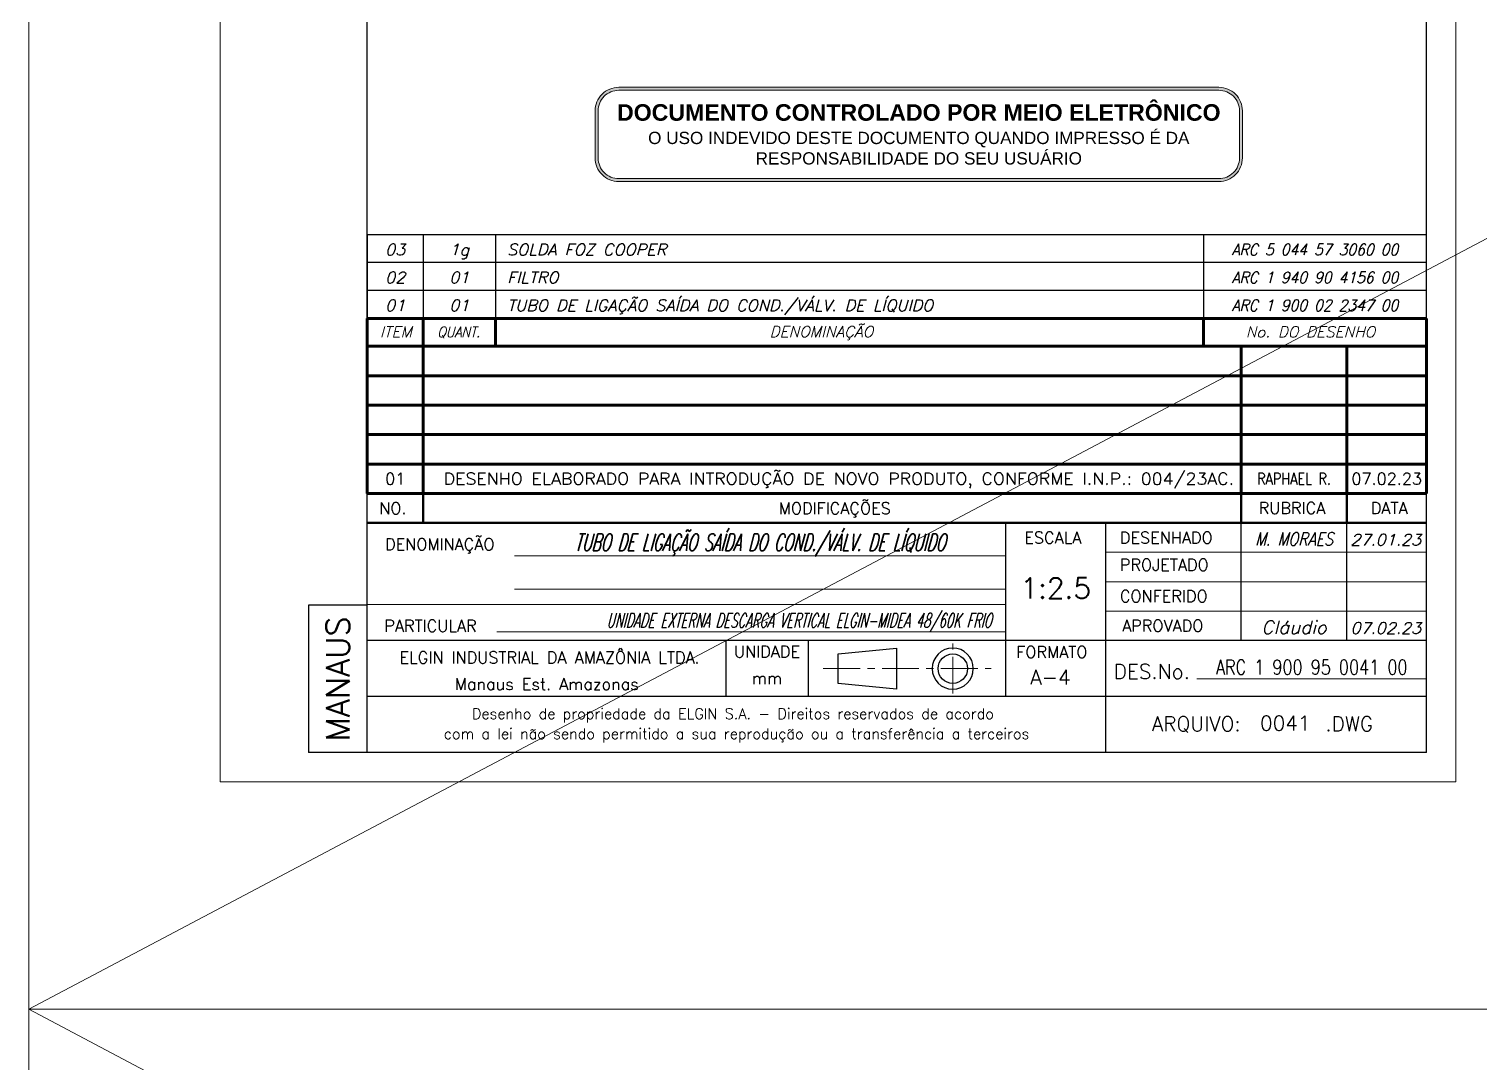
# Model space of a CAD drawing. Header units: millimetres. Extents: x -274 to 1592, y -149 to 3482.
# Drawn here: x -81 to 535, y 1859 to 2298 of the extents above; entities that cross this region are included whole.
import ezdxf
from ezdxf.enums import TextEntityAlignment as Align

# ---------------------------------------------------------------- set-up
doc = ezdxf.new("R2010")
doc.units = ezdxf.units.MM
doc.header["$LTSCALE"] = 5
doc.linetypes.add('CENTER', pattern=[2, 1.25, -0.25, 0.25, -0.25])
for name, color, linetype, lineweight in [('Carimbo', 10, 'Continuous', 15), ('Dimensão', 252, 'Continuous', 13), ('LCentro', 1, 'CENTER', 15), ('LContorno', 7, 'Continuous', 30), ('LTexto', 7, 'Continuous', 25), ('TEXTO', 3, 'Continuous', 25)]:
    doc.layers.add(name, color=color, linetype=linetype, lineweight=lineweight)
doc.styles.add('ARIAL', font='arial.ttf', dxfattribs={"height": 20})
doc.styles.add('romans', font='romans.shx', dxfattribs={"oblique": 15})

# ---------------------------------------------------------------- blocks, each defined once
blk = doc.blocks.new('Acrésc. de Desenho')
at = {"layer": 'LContorno', "color": 3, "lineweight": 60}
for p, q in [((180, 4.74), (0, 4.74)), ((0, 4.74), (0, 0)), ((9.47, 4.74), (9.47, 0)), ((21.79, 4.74), (21.79, 0)), ((142.09, 4.74), (142.09, 0)), ((180, 0), (180, 4.74)), ((0, 0), (180, 0))]:
    blk.add_line(p, q, dxfattribs=at)
at = {"layer": 'TEXTO', "style": 'romans', "oblique": 15}
for s, height, width, p in [('ITEM', 1.83, 1.035276, (4.87, 2.45)), ('QUANT.', 1.757, 0.879985, (15.53, 2.42))]:
    blk.add_text(s, height=height, dxfattribs=dict(at, width=width)).set_placement(p, align=Align.MIDDLE_CENTER)
at = {"layer": 'TEXTO', "style": 'romans', "oblique": 15, "width": 1.035276}
for s, p in [('DENOMINAÇÃO', (77.18, 2.45)), ('No. DO DESENHO', (160.3, 2.45))]:
    blk.add_text(s, height=1.8299, dxfattribs=at).set_placement(p, align=Align.MIDDLE)
blk = doc.blocks.new('Modificações1')
at = {"layer": 'LContorno', "color": 3, "lineweight": 60}
for p, q in [((180, 5), (0, 5)), ((0, 5), (0, 0)), ((9.5, 0), (9.5, 5)), ((148.5, 0), (148.5, 5)), ((166.5, 0), (166.5, 5)), ((180, 0), (180, 5)), ((180, 0), (0, 0))]:
    blk.add_line(p, q, dxfattribs=at)
at = {"layer": 'TEXTO', "style": 'romans'}
for tag, p in [('Nº', (4.75, 2.5)), ('RÚBRICA', (157.5, 2.5)), ('DATA', (173.25, 2.5))]:
    blk.add_attdef(tag, text='', height=2, dxfattribs=at).set_placement(p, align=Align.MIDDLE_CENTER)
blk.add_attdef('MODIFICAÇÕES', text='', height=2, dxfattribs=at).set_placement((12.975, 2.5), align=Align.MIDDLE_LEFT)
blk = doc.blocks.new('Acrésc. de Desenho1')
at = {"layer": 'LContorno', "color": 3}
for p, q in [((180, 4.74), (0, 4.74)), ((0, 4.74), (0, 0)), ((9.47, 4.74), (9.47, 0)), ((21.79, 4.74), (21.79, 0)), ((142.09, 4.74), (142.09, 0)), ((180, 0), (180, 4.74)), ((180, 0), (0, 0))]:
    blk.add_line(p, q, dxfattribs=at)
at = {"layer": 'TEXTO', "style": 'romans', "oblique": 15, "width": 1.035276}
for tag, p in [('ITEM', (4.74, 0.66)), ('QUANT.', (15.63, 0.66)), ('NºDESENHO', (161.04, 0.66))]:
    blk.add_attdef(tag, text='', height=1.93, dxfattribs=at).set_placement(p, align=Align.BOTTOM_CENTER)
blk.add_attdef('DENOMINAÇÃO', text='', height=1.93, dxfattribs=at).set_placement((23.75, 0.66), align=Align.BOTTOM_LEFT)
blk = doc.blocks.new('A4')
at = {"layer": 'Dimensão'}
for p, q in [((-0.01, 0), (-0.01, 297)), ((209.99, 297), (-0.01, 297)), ((209.99, 0), (209.99, 297)), ((2.49, 148.5), (22.49, 148.5)), ((133.49, 38.38), (49.99, 38.38)), ((150.49, 39), (204.99, 39)), ((191.49, 39), (173.49, 39)), ((133.49, 32.75), (49.99, 32.75)), ((150.49, 34), (204.99, 34)), ((133.49, 30.12), (24.99, 30.12)), ((150.49, 29), (204.99, 29)), ((133.49, 25.5), (46.99, 25.5)), ((204.99, 17.5), (165.99, 17.5)), ((209.99, 0), (-0.01, 0))]:
    blk.add_line(p, q, dxfattribs=at)
at = {"layer": 'LCentro'}
for p, q in [((124.49, 15), (124.49, 23.5)), ((102.49, 19.25), (130.99, 19.25))]:
    blk.add_line(p, q, dxfattribs=at)
at = {"layer": 'LContorno', "color": 3}
for p, q in [((24.99, 5), (24.99, 292)), ((204.99, 292), (24.99, 292)), ((204.99, 5), (204.99, 292)), ((133.49, 14.5), (133.49, 44)), ((150.49, 5), (150.49, 44)), ((173.49, 24), (173.49, 44)), ((191.49, 24), (191.49, 44)), ((14.99, 30), (14.99, 5)), ((24.99, 30), (14.99, 30)), ((204.99, 24), (24.99, 24)), ((85.99, 14.5), (85.99, 24)), ((99.99, 14.5), (99.99, 24)), ((204.99, 14.5), (24.99, 14.5)), ((204.99, 5), (14.99, 5))]:
    blk.add_line(p, q, dxfattribs=at)
at = {"layer": 'LContorno', "color": 3, "lineweight": 50}
for p, q in [((204.99, 49), (24.99, 49)), ((34.49, 44), (34.49, 49)), ((173.49, 44), (173.49, 49)), ((191.49, 44), (191.49, 49)), ((204.99, 44), (24.99, 44))]:
    blk.add_line(p, q, dxfattribs=at)
at = {"layer": 'LContorno'}
for p, q in [((104.99, 21.75), (114.94, 22.74)), ((114.94, 22.74), (114.94, 15.74)), ((104.99, 19.25), (104.99, 21.75)), ((104.99, 16.74), (104.99, 19.24)), ((114.94, 15.74), (104.99, 16.74))]:
    blk.add_line(p, q, dxfattribs=at)
for major_axis, start_param, end_param in [((2.47, 2.47), 5.497787, 11.780972), ((-1.77, 1.77), 3.926991, 10.210176)]:
    blk.add_ellipse((124.49, 19.25), major_axis=major_axis, ratio=1, start_param=start_param, end_param=end_param, dxfattribs=at)
at = {"layer": 'LContorno', "style": 'romans'}
blk.add_text('MANAUS', height=4, rotation=90, dxfattribs=at).set_placement((19.99, 17.5), align=Align.MIDDLE)
blk.add_text('A-4', height=2.5, dxfattribs=at).set_placement((137.67, 15.78), align=Align.BOTTOM_LEFT)
at = {"layer": 'LContorno', "style": 'romans', "oblique": 15, "width": 2.742105}
blk.add_attdef('DENOMINAÇÃO', text='', height=2.9, rotation=0.1779, dxfattribs=at).set_placement((51.25, 39.09), (132.24, 39.34), align=Align.FIT)
at = {"layer": 'LContorno', "style": 'romans', "oblique": 15}
for tag, height, width, p in [('NOME1', 2.22, 1.035276, (182.49, 39.49)), ('DATA1', 1.93, 0.9, (198.08, 39.59)), ('NOME2', 2.22, 1.035276, (182.49, 34.49)), ('DATA2', 1.93, 0.9, (198.08, 34.59)), ('NOME3', 2.22, 1.035276, (182.49, 24.49)), ('DATA3', 1.93, 0.9, (198.08, 24.59))]:
    blk.add_attdef(tag, text='', height=height, dxfattribs=dict(at, width=width)).set_placement(p, align=Align.BOTTOM_CENTER)
for tag, height, width, p, p2 in [('DENOMINAÇÃO1', 2.9, 2.574799, (51.25, 33.72), (132.24, 33.72)), ('PARTICULAR', 2.41, 4.089453, (47.62, 26.3), (132.24, 26.3))]:
    blk.add_attdef(tag, text='', height=height, dxfattribs=dict(at, width=width)).set_placement(p, p2, align=Align.FIT)
at = {"layer": 'LContorno', "style": 'romans'}
for tag, height, p in [('ESC.', 3.5, (141.99, 30.12)), ('ARQUIVO', 2.5, (181, 7.98))]:
    blk.add_attdef(tag, text='', height=height, dxfattribs=at).set_placement(p, align=Align.BOTTOM_CENTER)
at = {"layer": 'LContorno', "style": 'romans', "width": 0.85}
blk.add_attdef('NºDESENHO', text='', height=2.5, dxfattribs=at).set_placement((185.49, 17.5), align=Align.BOTTOM_CENTER)
at = {"layer": 'LTexto', "style": 'romans'}
for s, height, p in [('NO.', 2, (29.34, 45.49)), ('MODIFICAÇÕES', 2, (104.44, 45.49)), ('RUBRICA', 2, (182.14, 45.52)), ('DATA', 2, (198.66, 45.52)), ('DENOMINAÇÃO', 2, (37.31, 39.37)), ('ESCALA', 2, (141.5, 40.5)), ('PARTICULAR', 2, (35.72, 25.51)), ('DES.No.', 2.5, (158.31, 17.52)), ('ARQUIVO:       .DWG', 2.5, (177.13, 8.62))]:
    blk.add_text(s, height=height, dxfattribs=at).set_placement(p, align=Align.CENTER)
for s, p in [('DESENHADO', (152.89, 42.49)), ('PROJETADO', (152.89, 37.87)), ('CONFERIDO', (152.89, 32.55)), ('APROVADO', (153.28, 27.53))]:
    blk.add_text(s, height=2, dxfattribs=at).set_placement(p, align=Align.TOP_LEFT)
for s, height, p in [('ELGIN INDUSTRIAL DA AMAZÔNIA LTDA. ', 2, (56.66, 21.14)), ('UNIDADE', 2, (92.92, 22.13)), ('Manaus Est. Amazonas', 2, (55.49, 16.62)), ('mm', 2, (92.92, 17.61)), ('Desenho de propriedade da ELGIN S.A. - Direitos reservados de acordo ', 1.8, (87.74, 11.59)), ('com a lei não sendo permitido a sua reprodução ou a transferência a terceiros', 1.8, (87.74, 8.19))]:
    blk.add_text(s, height=height, dxfattribs=at).set_placement(p, align=Align.MIDDLE_CENTER)
blk.add_text('FORMATO', height=2, dxfattribs=at).set_placement((135.29, 20.46), align=Align.BOTTOM_LEFT)
blk = doc.blocks.new('Carimbo Cópia Controlada')
h = blk.add_hatch(color=10)
h.paths.add_polyline_path([(106, 0, 0.414214), (110, 4), (110, 12, 0.414214), (106, 16), (4, 16, 0.414214), (0, 12), (0, 4, 0.414214), (4, 0)])
h.paths.add_polyline_path([(4, 0.5, -0.414214), (0.5, 4), (0.5, 12, -0.414214), (4, 15.5), (106, 15.5, -0.414214), (109.5, 12), (109.5, 4, -0.414214), (106, 0.5)], flags=16)
h.paths.add_polyline_path([(3.02, 0.75), (106.86, 0.75), (106.86, 14.69), (3.02, 14.69)], flags=8)
at = {"layer": 'Carimbo', "color": 10}
for points in [[(4, 0), (106, 0, 0.414214), (110, 4), (110, 12, 0.414214), (106, 16), (4, 16, 0.414214), (0, 12), (0, 4, 0.414214)], [(4, 0.5), (106, 0.5, 0.414214), (109.5, 4), (109.5, 12, 0.414214), (106, 15.5), (4, 15.5, 0.414214), (0.5, 12), (0.5, 4, 0.414214)]]:
    blk.add_lwpolyline(points, format="xyb", close=True, dxfattribs=at)
at = {"layer": 'Carimbo', "color": 10, "insert": (55, 8), "char_height": 2.5, "attachment_point": 5, "style": 'ARIAL'}
blk.add_mtext('{\\fArial|b1|i0|c0|p34;\\H1.125x;\\Q0;DOCUMENTO CONTROLADO POR MEIO ELETRÔNICO\\P\\fArial|b0|i0|c0|p34;\\H0.74074x;O USO INDEVIDO DESTE DOCUMENTO QUANDO IMPRESSO É DA\\PRESPONSABILIDADE DO SEU USUÁRIO}', dxfattribs=at)
blk = doc.blocks.new('Modificações1 - AJUSTAR')
at = {"layer": 'LContorno', "color": 3, "lineweight": 60}
for p, q in [((180, 5), (0, 5)), ((0, 5), (0, 0)), ((9.5, 0), (9.5, 5)), ((148.5, 0), (148.5, 5)), ((166.5, 0), (166.5, 5)), ((180, 0), (180, 5)), ((180, 0), (0, 0))]:
    blk.add_line(p, q, dxfattribs=at)
at = {"layer": 'TEXTO', "style": 'romans'}
for tag, p in [('Nº', (4.75, 2.5)), ('RÚBRICA', (157.5, 2.5)), ('DATA', (173.25, 2.5))]:
    blk.add_attdef(tag, text='', height=2, dxfattribs=at).set_placement(p, align=Align.MIDDLE_CENTER)
blk.add_attdef('MODIFICAÇÕES', text='', height=2, dxfattribs=at).set_placement((12.97, 1.5), (147.31, 1.5), align=Align.FIT)

msp = doc.modelspace()

# ---------------------------------------------------------------- linework, layer by layer
at = {"layer": 'Dimensão'}
for p, q in [((-81.243, 1881.899), (1591.764, 2765.844)), ((1591.764, 997.955), (-81.243, 1881.899))]:
    msp.add_line(p, q, dxfattribs=at)
for points in [[(-81.243, 2765.844), (-81.243, 1881.899), (1591.764, 1881.899), (1591.764, 2765.844)], [(-81.243, 1881.899), (-81.243, 997.955), (1591.764, 997.955), (1591.764, 1881.899)]]:
    msp.add_lwpolyline(points, close=True, dxfattribs=at)

# ---------------------------------------------------------------- block references
ref = msp.add_blockref('A4', (0.026, 1978.439), dxfattribs=dict(xscale=2.5, yscale=2.5, zscale=0.625))
ref.add_attrib('DENOMINAÇÃO', 'TUBO DE LIGAÇÃO SAÍDA DO COND./VÁLV. DE LÍQUIDO', dxfattribs={"layer": 'LContorno', "height": 7.24444, "style": 'romans', "oblique": 15, "width": 0.6}).set_placement((229.375, 2074.377), align=Align.BOTTOM_CENTER)
ref.add_attrib('PARTICULAR', 'UNIDADE EXTERNA DESCARGA VERTICAL ELGIN-MIDEA 48/60K FRIO', dxfattribs={"layer": 'LContorno', "height": 6.03704, "style": 'romans', "oblique": 15, "width": 0.6}).set_placement((327.77, 2042.189), align=Align.BOTTOM_RIGHT)
ref.add_attrib('ESC.', '1:2.5', dxfattribs={"layer": 'LContorno', "height": 8.75, "style": 'romans'}).set_placement((355, 2053.752), align=Align.BOTTOM_CENTER)
ref.add_attrib('NOME1', 'M. MORAES', dxfattribs={"layer": 'LContorno', "height": 5.5541, "style": 'romans', "oblique": 15, "width": 0.8}).set_placement((456.25, 2077.158), align=Align.BOTTOM_CENTER)
ref.add_attrib('DATA1', '27.01.23', dxfattribs={"layer": 'LContorno', "height": 4.8296, "style": 'romans', "oblique": 15, "width": 1.035276}).set_placement((495.232, 2077.414), align=Align.BOTTOM_CENTER)
ref.add_attrib('NºDESENHO', 'ARC 1 900 95 0041 00', dxfattribs={"layer": 'LContorno', "height": 6.25, "style": 'romans', "width": 0.8}).set_placement((463.75, 2022.189), align=Align.BOTTOM_CENTER)
ref.add_attrib('ARQUIVO', '0041', dxfattribs={"layer": 'LContorno', "height": 6.25, "style": 'romans'}).set_placement((452.529, 1998.391), align=Align.BOTTOM_CENTER)
ref.add_attrib('NOME3', 'Cláudio', dxfattribs={"layer": 'LContorno', "height": 5.5541, "style": 'romans', "oblique": 15, "width": 1.035276}).set_placement((456.25, 2039.658), align=Align.BOTTOM_CENTER)
ref.add_attrib('DATA3', '07.02.23', dxfattribs={"layer": 'LContorno', "height": 4.8296, "style": 'romans', "oblique": 15, "width": 1.035276}).set_placement((495.232, 2039.914), align=Align.BOTTOM_CENTER)
ref = msp.add_blockref('Acrésc. de Desenho1', (62.5, 2198.961), dxfattribs=dict(xscale=2.5, yscale=2.5, zscale=2.5))
ref.add_attrib('ITEM', '03', dxfattribs={"layer": 'TEXTO', "height": 4.8296, "style": 'romans', "oblique": 15, "width": 1.035276}).set_placement((74.341, 2200.611), align=Align.BOTTOM_CENTER)
ref.add_attrib('QUANT.', '1g', dxfattribs={"layer": 'TEXTO', "height": 4.8296, "style": 'romans', "oblique": 15, "width": 1.035276}).set_placement((101.574, 2200.611), align=Align.BOTTOM_CENTER)
ref.add_attrib('DENOMINAÇÃO', 'SOLDA FOZ COOPER', dxfattribs={"layer": 'TEXTO', "height": 4.82962, "style": 'romans', "oblique": 15, "width": 1.035276}).set_placement((121.865, 2200.611), align=Align.BOTTOM_LEFT)
ref.add_attrib('NºDESENHO', 'ARC 5 044 57 3060 00', dxfattribs={"layer": 'TEXTO', "height": 4.82962, "style": 'romans', "oblique": 15, "width": 0.9}).set_placement((465.109, 2200.611), align=Align.BOTTOM_CENTER)
ref = msp.add_blockref('Acrésc. de Desenho1', (62.5, 2187.12), dxfattribs=dict(xscale=2.5, yscale=2.5, zscale=2.5))
ref.add_attrib('ITEM', '02', dxfattribs={"layer": 'TEXTO', "height": 4.8296, "style": 'romans', "oblique": 15, "width": 1.035276}).set_placement((74.341, 2188.77), align=Align.BOTTOM_CENTER)
ref.add_attrib('QUANT.', '01', dxfattribs={"layer": 'TEXTO', "height": 4.8296, "style": 'romans', "oblique": 15, "width": 1.035276}).set_placement((101.574, 2188.77), align=Align.BOTTOM_CENTER)
ref.add_attrib('DENOMINAÇÃO', 'FILTRO', dxfattribs={"layer": 'TEXTO', "height": 4.8296, "style": 'romans', "oblique": 15, "width": 1.035276}).set_placement((121.865, 2188.77), align=Align.BOTTOM_LEFT)
ref.add_attrib('NºDESENHO', 'ARC 1 940 90 4156 00', dxfattribs={"layer": 'TEXTO', "height": 4.82962, "style": 'romans', "oblique": 15, "width": 0.9}).set_placement((465.109, 2188.77), align=Align.BOTTOM_CENTER)
ref = msp.add_blockref('Acrésc. de Desenho1', (62.5, 2175.28), dxfattribs=dict(xscale=2.5, yscale=2.5, zscale=2.5))
ref.add_attrib('ITEM', '01', dxfattribs={"layer": 'TEXTO', "height": 4.8296, "style": 'romans', "oblique": 15, "width": 1.035276}).set_placement((74.341, 2176.93), align=Align.BOTTOM_CENTER)
ref.add_attrib('QUANT.', '01', dxfattribs={"layer": 'TEXTO', "height": 4.8296, "style": 'romans', "oblique": 15, "width": 1.035276}).set_placement((101.574, 2176.93), align=Align.BOTTOM_CENTER)
ref.add_attrib('DENOMINAÇÃO', 'TUBO DE LIGAÇÃO SAÍDA DO COND./VÁLV. DE LÍQUIDO', dxfattribs={"layer": 'TEXTO', "height": 4.82962, "style": 'romans', "oblique": 15, "width": 1.035276}).set_placement((121.865, 2176.93), align=Align.BOTTOM_LEFT)
ref.add_attrib('NºDESENHO', 'ARC 1 900 02 2347 00', dxfattribs={"layer": 'TEXTO', "height": 4.82962, "style": 'romans', "oblique": 15, "width": 0.9}).set_placement((465.109, 2176.93), align=Align.BOTTOM_CENTER)
at = {"xscale": 2.5, "yscale": 2.5, "zscale": 1.25}
msp.add_blockref('Acrésc. de Desenho', (62.5, 2163.439), dxfattribs=at)
at = {"layer": 'Dimensão', "lineweight": 15, "xscale": 2.5, "yscale": 2.5, "zscale": 2.5, "rotation": 360}
msp.add_blockref('Carimbo Cópia Controlada', (159.316, 2233.382), dxfattribs=at)
at = {"layer": 'Dimensão', "ltscale": 5, "xscale": 2.5, "yscale": 2.5}
for p, zscale in [((62.5, 2150.939), 1.333333333333333), ((62.5, 2138.439), 2.5), ((62.5, 2125.939), 0.3333333333333476), ((62.5, 2113.439), 0.3333333333333476)]:
    msp.add_blockref('Modificações1', p, dxfattribs=dict(at, zscale=zscale))
at = {"layer": 'Dimensão'}
ref = msp.add_blockref('Modificações1 - AJUSTAR', (62.5, 2100.939), dxfattribs=dict(at, xscale=2.5, yscale=2.5, zscale=2.5))
ref.add_attrib('Nº', '01', dxfattribs={"layer": 'TEXTO', "height": 5, "style": 'romans'}).set_placement((74.375, 2107.189), align=Align.MIDDLE_CENTER)
ref.add_attrib('MODIFICAÇÕES', 'DESENHO ELABORADO PARA INTRODUÇÃO DE NOVO PRODUTO, CONFORME I.N.P.: 004/23AC.', dxfattribs={"layer": 'TEXTO', "height": 5, "style": 'romans', "width": 0.946719}).set_placement((94.937, 2104.689), (430.776, 2104.689), align=Align.FIT)
ref.add_attrib('RÚBRICA', 'RAPHAEL R.', dxfattribs={"layer": 'TEXTO', "height": 5, "style": 'romans', "width": 0.8}).set_placement((456.25, 2107.189), align=Align.MIDDLE_CENTER)
ref.add_attrib('DATA', '07.02.23', dxfattribs={"layer": 'TEXTO', "height": 5, "style": 'romans'}).set_placement((495.625, 2107.189), align=Align.MIDDLE_CENTER)

doc.saveas('drawing.dxf')
